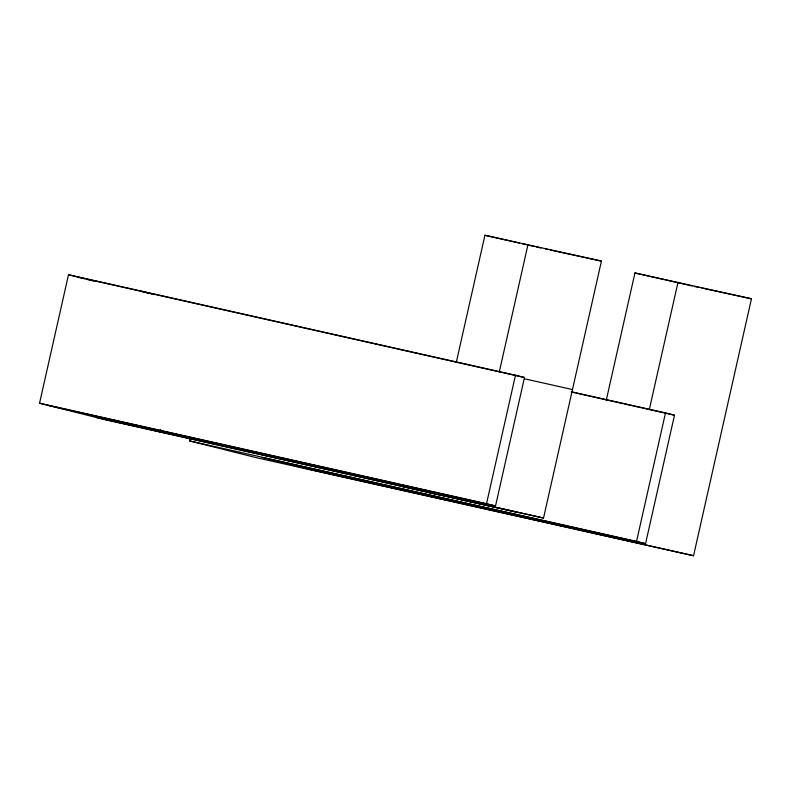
<?xml version="1.0" encoding="UTF-8"?>
<svg xmlns="http://www.w3.org/2000/svg" width="791" height="791" viewBox="0 0 791 791"><rect width="100%" height="100%" fill="white"/><g stroke="black" fill="none" stroke-linecap="round" stroke-linejoin="round"><path stroke-width="1.19" d="M515.811 512.044L105.559 419.803L39.55 403.212L68.501 274.744L515.475 375.241L524.482 377.505L495.522 505.973L48.548 405.476M160.702 429.434L160.158 431.837L112.154 419.774M606.252 400.286L634.946 272.964L751.45 298.79L693.549 555.727L255.572 457.495L189.563 440.913L190.087 438.619M456.249 362.535L484.932 235.273L601.437 261.089L543.526 518.036L401.729 486.386M499.309 371.849L527.993 244.577M495.522 505.973L486.524 503.709L515.475 375.241M649.312 409.6L678.006 282.278M665.488 412.932L674.496 415.196L645.545 543.664L636.537 541.41L665.488 412.932L571.636 391.832M545.701 249.036L548.074 249.551M550.447 250.065L601.437 261.089M694.528 286.48L699.323 287.519M701.726 288.033L751.45 298.79M427.031 492.21L442.367 495.532M77.508 277.008L524.482 377.505M524.324 378.741L572.486 389.567M571.132 391.96L574.701 392.761M575.888 393.028L623.407 403.707M624.593 403.974L641.224 407.721M642.411 407.988L674.496 415.196M39.55 403.212L486.524 503.709M96.551 417.539L543.526 518.036M189.563 440.913L636.537 541.41M645.545 543.664L262.167 457.475L310.171 469.538L693.549 555.727M484.932 235.273L519.489 243.104M521.872 243.648L526.638 244.726M529.021 245.269L533.787 246.347M536.169 246.891L540.935 247.969M634.946 272.964L649.915 276.356M651.062 276.623L664.836 279.747M665.982 280.004L678.559 282.862M679.706 283.119L692.244 285.966M141.105 291.306L148.135 293.075M150.468 293.659L153.988 294.539M68.501 274.744L84.528 278.768M86.872 279.361L93.892 281.121"/></g></svg>
